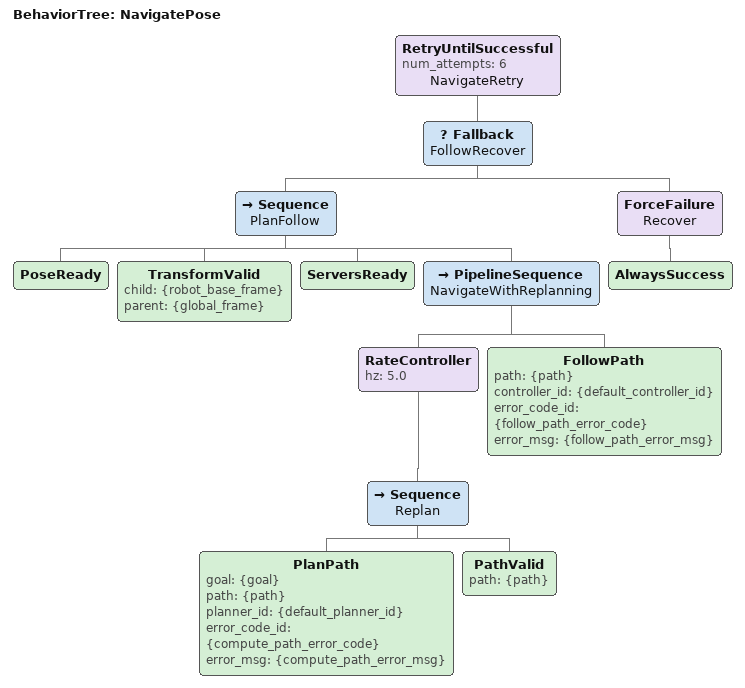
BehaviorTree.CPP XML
<!--
  Navigate to pose: 5 Hz RateController replan + FollowPath.
  PipelineSequence keeps ticking RateController while FollowPath is RUNNING.
-->
<root BTCPP_format="4" main_tree_to_execute="NavigatePose">
  <BehaviorTree ID="NavigatePose">
    <RetryUntilSuccessful num_attempts="6" name="NavigateRetry">
      <Fallback name="FollowRecover">
        <Sequence name="PlanFollow">
          <PoseReady/>
          <TransformValid child="{robot_base_frame}" parent="{global_frame}"/>
          <ServersReady/>
          <PipelineSequence name="NavigateWithReplanning">
            <RateController hz="5.0">
              <Sequence name="Replan">
                <PlanPath goal="{goal}" path="{path}" planner_id="{default_planner_id}"
                          error_code_id="{compute_path_error_code}"
                          error_msg="{compute_path_error_msg}"/>
                <PathValid path="{path}"/>
              </Sequence>
            </RateController>
            <FollowPath path="{path}" controller_id="{default_controller_id}"
                        error_code_id="{follow_path_error_code}"
                        error_msg="{follow_path_error_msg}"/>
          </PipelineSequence>
        </Sequence>
        <ForceFailure name="Recover">
          <AlwaysSuccess/>
        </ForceFailure>
      </Fallback>
    </RetryUntilSuccessful>
  </BehaviorTree>
</root>
